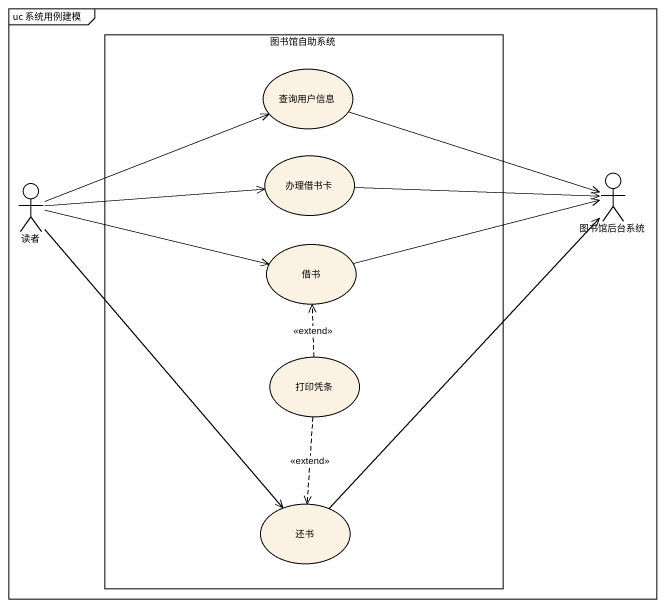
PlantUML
@startuml
mainframe uc 系统用例建模
rectangle 图书馆自助系统 {
  usecase 查询用户信息
  usecase 办理借书卡
  usecase 借书
  usecase 打印凭条
  usecase 还书
}
actor 读者
actor 图书馆后台系统
查询用户信息 -right-> 图书馆后台系统
办理借书卡 -right-> 图书馆后台系统
读者 -right-> 查询用户信息
读者 -right-> 办理借书卡
读者 -right-> 借书
读者 --> 还书
借书 -right-> 图书馆后台系统
打印凭条 .up.> 借书 : <<extend>>
打印凭条 ..> 还书 : <<extend>>
还书 -up-> 图书馆后台系统
@enduml
